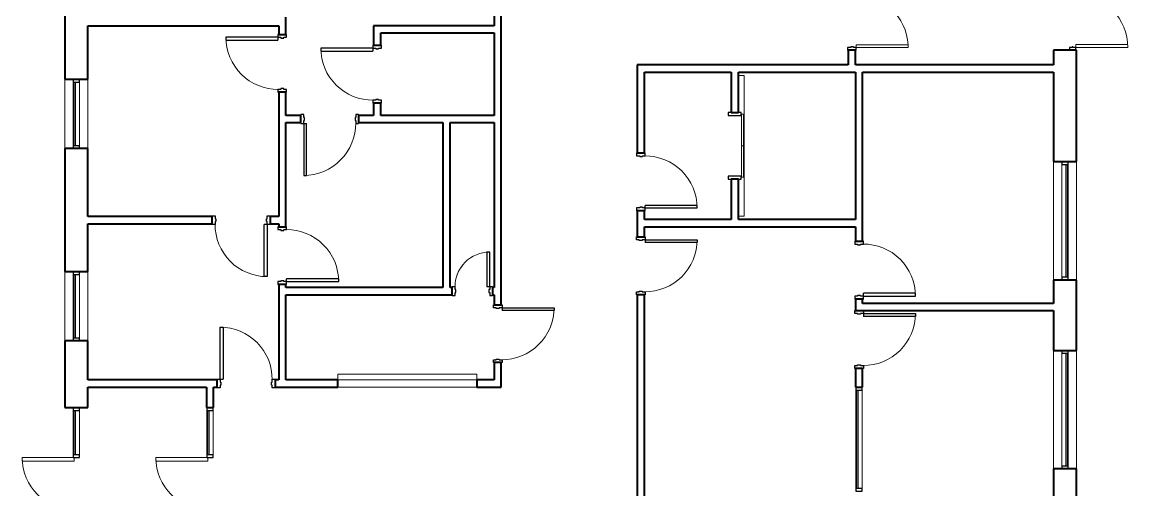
# Model space of a CAD drawing. Header units: inches. Extents: x -1056 to -291, y -1074 to 652.
# Drawn here: x -1056 to -291, y -187 to 136 of the extents above; entities that cross this region are included whole.
import ezdxf

# ---------------------------------------------------------------- set-up
doc = ezdxf.new("R2010")
doc.units = ezdxf.units.IN
doc.header["$MEASUREMENT"] = 0
doc.linetypes.add('Dash', pattern=[32, 16, -16])
for name, color, linetype, lineweight in [('A-DOOR', 31, 'Continuous', 15), ('A-DOOR-FRAM', 31, 'Continuous', 25), ('A-DOOR-HDLN', 31, 'Dash', 15), ('A-GLAZ-CURT', 52, 'Continuous', 9), ('A-GLAZ-CWMG', 51, 'Continuous', 9), ('A-WALL', 113, 'Continuous', 15), ('I-WALL', 2, 'Continuous', 15)]:
    doc.layers.add(name, color=color, linetype=linetype, lineweight=lineweight)

# ---------------------------------------------------------------- blocks, each defined once
blk = doc.blocks.new('Door-Single_CE_ - WD Door-2_ WD Frame-5274729-LEVEL 1 - Map Export')
at = {"layer": 'A-DOOR'}
for p, q in [((16, -39), (16, -3)), ((16, -3), (18, -3)), ((18, -3), (18, -39)), ((18, -39), (16, -39))]:
    blk.add_line(p, q, dxfattribs=at)
at = {"layer": 'A-DOOR', "lineweight": 25}
for p, q in [((16, -39), (16, -3)), ((18, -3), (16, -3)), ((18, -3), (18, -39)), ((18, -39), (16, -39))]:
    blk.add_line(p, q, dxfattribs=at)
at = {"layer": 'A-DOOR', "lineweight": 9}
blk.add_arc((18, -3), 36, 179.5, 270, dxfattribs=at)
blk.add_arc((18, -3), 36, 179.5, 270, dxfattribs=at)
blk.add_arc((18, -3), 36, 179.5, 270, dxfattribs=at)
blk.add_arc((18, -3), 36, 179.5, 270, dxfattribs=at)
at = {"layer": 'A-DOOR-FRAM'}
for p, q in [((-20, 3), (-18, 3)), ((-20, -3), (-20, 3)), ((-18, 3), (-18, 1)), ((-18, 1), (-17.5, 1)), ((-17.5, 1), (-17.5, -1)), ((17.5, 1), (18, 1)), ((17.5, -1), (17.5, 1)), ((18, 3), (20, 3)), ((18, 1), (18, 3)), ((20, 3), (20, -3)), ((-18, -3), (-20, -3)), ((-18, -1), (-18, -3)), ((-17.5, -1), (-18, -1)), ((18, -1), (17.5, -1)), ((18, -3), (18, -1)), ((20, -3), (18, -3))]:
    blk.add_line(p, q, dxfattribs=at)
blk = doc.blocks.new('Door-Single_CE_ - WD Door-2_ WD Frame-5274733-LEVEL 1 - Map Export')
at = {"layer": 'A-DOOR'}
for p, q in [((18, 39), (16, 39)), ((16, 39), (16, 3)), ((18, 3), (18, 39)), ((16, 3), (18, 3))]:
    blk.add_line(p, q, dxfattribs=at)
at = {"layer": 'A-DOOR', "lineweight": 25}
for p, q in [((18, 39), (16, 39)), ((16, 39), (16, 3)), ((18, 3), (18, 39)), ((18, 3), (16, 3))]:
    blk.add_line(p, q, dxfattribs=at)
at = {"layer": 'A-DOOR', "lineweight": 9}
blk.add_arc((18, 3), 36, 90, 180.5, dxfattribs=at)
blk.add_arc((18, 3), 36, 90, 180.5, dxfattribs=at)
blk.add_arc((18, 3), 36, 90, 180.5, dxfattribs=at)
blk.add_arc((18, 3), 36, 90, 180.5, dxfattribs=at)
at = {"layer": 'A-DOOR-FRAM'}
for p, q in [((-18, 3), (-20, 3)), ((-20, 3), (-20, -3)), ((-18, 1), (-18, 3)), ((-17.5, 1), (-18, 1)), ((-17.5, -1), (-17.5, 1)), ((18, 1), (17.5, 1)), ((17.5, 1), (17.5, -1)), ((20, 3), (18, 3)), ((18, 3), (18, 1)), ((20, -3), (20, 3)), ((-20, -3), (-18, -3)), ((-18, -3), (-18, -1)), ((-18, -1), (-17.5, -1)), ((17.5, -1), (18, -1)), ((18, -1), (18, -3)), ((18, -3), (20, -3))]:
    blk.add_line(p, q, dxfattribs=at)
blk = doc.blocks.new('Door-Double-Ext Alum-Transom - Top Glass - Bottom Glass 2-5218802-LEVEL 1 - Map Export')
at = {"layer": 'A-DOOR'}
for p, q in [((-36, 7.5), (-36, 43.5)), ((-34, 43.44), (-34, 7.5)), ((34, 43.44), (34, 7.5)), ((36, 7.5), (36, 43.5)), ((-34, 7.5), (-36, 7.5)), ((34, 7.5), (36, 7.5))]:
    blk.add_line(p, q, dxfattribs=at)
for centre, start, end in [((-36, 7.5), 360, 90), ((36, 7.5), 90, 180)]:
    blk.add_arc(centre, 36, start, end, dxfattribs=at)
at = {"layer": 'A-DOOR-FRAM'}
for p, q in [((-36, 7.5), (-38, 7.5)), ((-38, 7.5), (-38, 3)), ((-38, 3), (-36, 3)), ((-36, 5.5), (-36, 7.5)), ((-35.5, 5.5), (-36, 5.5)), ((-36, 3), (-36, 5)), ((-36, 5), (-35.5, 5)), ((-35.5, 5), (-35.5, 5.5)), ((36, 5.5), (35.5, 5.5)), ((35.5, 5.5), (35.5, 5)), ((35.5, 5), (36, 5)), ((38, 7.5), (36, 7.5)), ((36, 7.5), (36, 5.5)), ((36, 5), (36, 3)), ((36, 3), (38, 3)), ((38, 3), (38, 7.5))]:
    blk.add_line(p, q, dxfattribs=at)
blk = doc.blocks.new('Door-Double_CE_ - HM Door-2_ HM Frame-5197707-LEVEL 1 - Map Export')
at = {"layer": 'A-DOOR'}
for p, q in [((-34.25, 39), (-36, 39)), ((-36, 39), (-36, 3)), ((-34.25, 3), (-34.25, 39)), ((36, 39), (34.25, 39)), ((34.25, 39), (34.25, 3)), ((36, 3), (36, 39)), ((-36, 3), (-34.25, 3)), ((34.25, 3), (36, 3))]:
    blk.add_line(p, q, dxfattribs=at)
at = {"layer": 'A-DOOR', "lineweight": 9}
for centre, start, end in [((-36, 3), 359.5, 87.20317), ((36, 3), 92.78611, 180.5)]:
    blk.add_arc(centre, 36, start, end, dxfattribs=at)
at = {"layer": 'A-DOOR-FRAM'}
for p, q in [((-36, 3), (-38, 3)), ((-38, 3), (-38, -3)), ((-36, 1.25), (-36, 3)), ((-35.5, 1.25), (-36, 1.25)), ((-35.5, -0.75), (-35.5, 1.25)), ((36, 1.25), (35.5, 1.25)), ((35.5, 1.25), (35.5, -0.75)), ((38, 3), (36, 3)), ((36, 3), (36, 1.25)), ((38, -3), (38, 3)), ((-38, -3), (-36, -3)), ((-36, -3), (-36, -0.75)), ((-36, -0.75), (-35.5, -0.75)), ((35.5, -0.75), (36, -0.75)), ((36, -0.75), (36, -3)), ((36, -3), (38, -3))]:
    blk.add_line(p, q, dxfattribs=at)
blk = doc.blocks.new('System Panel - zGlazed-5218563-LEVEL 1 - Map Export')
at = {"layer": 'A-GLAZ-CURT', "lineweight": 15}
for p, q in [((22, 1.5), (-22, 1.5)), ((-22, 1.5), (-22, 0.5)), ((-22, 0.5), (22, 0.5)), ((22, 0.5), (22, 1.5))]:
    blk.add_line(p, q, dxfattribs=at)
blk = doc.blocks.new('Rectangular Mullion - 4 1_2_ x 2_ Rectangular_CE_-5186055-LEVEL 1 - Map Export')
at = {"layer": 'A-GLAZ-CWMG'}
for p, q in [((-1028.1, 458.82), (-1028.1, 414.82)), ((-1023.6, 458.82), (-1023.6, 414.82))]:
    blk.add_line(p, q, dxfattribs=at)
blk = doc.blocks.new('Rectangular Mullion - 4 1_2_ x 2_ Rectangular_CE_-5218529-LEVEL 1 - Map Export')
at = {"layer": 'A-GLAZ-CWMG', "lineweight": 25}
for p, q in [((-2, 2.25), (0, 2.25)), ((-2, -2.25), (-2, 2.25)), ((0, 2.25), (0, -2.25)), ((0, -2.25), (-2, -2.25))]:
    blk.add_line(p, q, dxfattribs=at)
blk = doc.blocks.new('Rectangular Mullion - 4 1_2_ x 2_ Rectangular_CE_-5218530-LEVEL 1 - Map Export')
at = {"layer": 'A-GLAZ-CWMG', "lineweight": 25}
for p, q in [((0, 2.25), (-2, 2.25)), ((-2, 2.25), (-2, -2.25)), ((0, -2.25), (0, 2.25)), ((-2, -2.25), (0, -2.25))]:
    blk.add_line(p, q, dxfattribs=at)
blk = doc.blocks.new('System Panel - zGlazed-5218528-LEVEL 1 - Map Export')
at = {"layer": 'A-GLAZ-CURT', "lineweight": 15}
for p, q in [((39, 1.5), (-39, 1.5)), ((-39, 1.5), (-39, 0.5)), ((-39, 0.5), (39, 0.5)), ((39, 0.5), (39, 1.5))]:
    blk.add_line(p, q, dxfattribs=at)
blk = doc.blocks.new('Rectangular Mullion - 4 1_2_ x 2_ Rectangular_CE_-5192981-LEVEL 1 - Map Export')
at = {"layer": 'A-GLAZ-CWMG'}
for p, q in [((-337.1, -40.18), (-337.1, 37.82)), ((-332.6, -40.18), (-332.6, 37.82))]:
    blk.add_line(p, q, dxfattribs=at)
blk = doc.blocks.new('Rectangular Mullion - 4 1_2_ x 2_ Rectangular_CE_-5224210-LEVEL 1 - Map Export')
at = {"layer": 'A-GLAZ-CWMG', "lineweight": 25}
for p, q in [((-2, 2.25), (0, 2.25)), ((-2, -2.25), (-2, 2.25)), ((0, 2.25), (0, -2.25)), ((0, -2.25), (-2, -2.25))]:
    blk.add_line(p, q, dxfattribs=at)
blk = doc.blocks.new('CW-Double_CE_ - Full Glass-5224212-LEVEL 1 - Map Export')
at = {"layer": 'A-DOOR'}
for p, q in [((-33.5, 37.5), (-36, 37.5)), ((-36, 37.5), (-36, 1.5)), ((-33.5, 1.5), (-33.5, 37.5)), ((33.5, 1.5), (33.5, 37.5)), ((33.5, 37.5), (36, 37.5)), ((36, 37.5), (36, 1.5)), ((-36, 1.5), (-33.5, 1.5)), ((36, 1.5), (33.5, 1.5))]:
    blk.add_line(p, q, dxfattribs=at)
for centre, start, end in [((-36, 1.5), 360, 90), ((36, 1.5), 90, 180)]:
    blk.add_arc(centre, 36, start, end, dxfattribs=at)
blk = doc.blocks.new('System Panel - zGlazed-5224643-LEVEL 1 - Map Export')
at = {"layer": 'A-GLAZ-CURT', "lineweight": 15}
for p, q in [((15.35, 1.5), (-15.35, 1.5)), ((-15.35, 1.5), (-15.35, 0.5)), ((-15.35, 0.5), (15.35, 0.5)), ((15.35, 0.5), (15.35, 1.5))]:
    blk.add_line(p, q, dxfattribs=at)
blk = doc.blocks.new('Rectangular Mullion - 4 1_2_ x 2_ Rectangular_CE_-5224641-LEVEL 1 - Map Export')
at = {"layer": 'A-GLAZ-CWMG'}
for p, q in [((-1021.1, -132.18), (-1021.1, -162.88)), ((-1016.6, -132.18), (-1016.6, -162.88))]:
    blk.add_line(p, q, dxfattribs=at)
blk = doc.blocks.new('Rectangular Mullion - 4 1_2_ x 2_ Rectangular_CE_-5224805-LEVEL 1 - Map Export')
at = {"layer": 'A-GLAZ-CWMG', "lineweight": 25}
for p, q in [((-1, 2.25), (1, 2.25)), ((-1, -2.25), (-1, 2.25)), ((1, 2.25), (1, -2.25)), ((1, -2.25), (-1, -2.25))]:
    blk.add_line(p, q, dxfattribs=at)
blk = doc.blocks.new('Overhead Counter Door - 8_ x 4_-5218328-LEVEL 1 - Map Export')
at = {"layer": 'A-DOOR'}
for p, q in [((48, -2.5), (-48, -2.5)), ((-48, -2.5), (-48, -6.5)), ((-48, -6.5), (48, -6.5)), ((48, -6.5), (48, -2.5))]:
    blk.add_line(p, q, dxfattribs=at)
at = {"layer": 'A-DOOR-HDLN'}
for p, q in [((-48, -2.5), (-48, -6.5)), ((-48, -6.5), (48, -6.5)), ((48, -6.5), (48, -2.5))]:
    blk.add_line(p, q, dxfattribs=at)
blk = doc.blocks.new('Door-Single_CE_ - WD Door-2_ WD Frame-5274731-LEVEL 1 - Map Export')
at = {"layer": 'A-DOOR'}
for p, q in [((12, 27), (10, 27)), ((10, 27), (10, 3)), ((12, 3), (12, 27)), ((10, 3), (12, 3))]:
    blk.add_line(p, q, dxfattribs=at)
at = {"layer": 'A-DOOR', "lineweight": 25}
for p, q in [((12, 27), (10, 27)), ((10, 27), (10, 3)), ((12, 3), (12, 27)), ((12, 3), (10, 3))]:
    blk.add_line(p, q, dxfattribs=at)
at = {"layer": 'A-DOOR', "lineweight": 9}
for end in [180.5, 180.5, 180.61237, 180.61237]:
    blk.add_arc((12, 3), 24, 90, end, dxfattribs=at)
at = {"layer": 'A-DOOR-FRAM'}
for p, q in [((-12, 3), (-14, 3)), ((-14, 3), (-14, -3)), ((-12, 1), (-12, 3)), ((-11.5, 1), (-12, 1)), ((-11.5, -1), (-11.5, 1)), ((12, 1), (11.5, 1)), ((11.5, 1), (11.5, -1)), ((14, 3), (12, 3)), ((12, 3), (12, 1)), ((14, -3), (14, 3)), ((-14, -3), (-12, -3)), ((-12, -3), (-12, -1)), ((-12, -1), (-11.5, -1)), ((11.5, -1), (12, -1)), ((12, -1), (12, -3)), ((12, -3), (14, -3))]:
    blk.add_line(p, q, dxfattribs=at)
blk = doc.blocks.new('Door-Single_CE_ - HM Door-2_ HM Frame-5274701-LEVEL 1 - Map Export')
at = {"layer": 'A-DOOR'}
for p, q in [((18, 39), (16.25, 39)), ((16.25, 39), (16.25, 3)), ((18, 3), (18, 39)), ((16.25, 3), (18, 3))]:
    blk.add_line(p, q, dxfattribs=at)
at = {"layer": 'A-DOOR', "lineweight": 25}
for p, q in [((18, 39), (16.25, 39)), ((16.25, 39), (16.25, 3)), ((18, 3), (18, 39)), ((18, 3), (16.25, 3))]:
    blk.add_line(p, q, dxfattribs=at)
at = {"layer": 'A-DOOR', "lineweight": 9}
blk.add_arc((18, 3), 36, 90, 180.5, dxfattribs=at)
blk.add_arc((18, 3), 36, 90, 180.5, dxfattribs=at)
blk.add_arc((18, 3), 36, 90, 180.5, dxfattribs=at)
blk.add_arc((18, 3), 36, 90, 180.5, dxfattribs=at)
at = {"layer": 'A-DOOR-FRAM'}
for p, q in [((-18, 3), (-20, 3)), ((-20, 3), (-20, -3)), ((-18, 1.25), (-18, 3)), ((-17.5, 1.25), (-18, 1.25)), ((-17.5, -0.75), (-17.5, 1.25)), ((18, 1.25), (17.5, 1.25)), ((17.5, 1.25), (17.5, -0.75)), ((20, 3), (18, 3)), ((18, 3), (18, 1.25)), ((20, -3), (20, 3)), ((-20, -3), (-18, -3)), ((-18, -3), (-18, -0.75)), ((-18, -0.75), (-17.5, -0.75)), ((17.5, -0.75), (18, -0.75)), ((18, -0.75), (18, -3)), ((18, -3), (20, -3))]:
    blk.add_line(p, q, dxfattribs=at)
blk = doc.blocks.new('Elev Dr Ctr Open 1 Speed - 3_-6_ x 7_-0_-5211683-LEVEL 1 - Map Export')
at = {"layer": 'A-DOOR'}
for p, q in [((-21.75, -4.75), (-21.75, -6)), ((0, -4.75), (-21.75, -4.75)), ((-21.75, -6), (0, -6)), ((0, -6), (0, -4.75)), ((21.75, -4.75), (0, -4.75)), ((0, -6), (21.75, -6)), ((21.75, -6), (21.75, -4.75))]:
    blk.add_line(p, q, dxfattribs=at)
at = {"layer": 'A-DOOR-FRAM'}
for p, q in [((-23, 4.5), (-23, -4.5)), ((-21, 4.5), (-23, 4.5)), ((-21, -4.5), (-21, 4.5)), ((21, 4.5), (21, -4.5)), ((23, 4.5), (21, 4.5)), ((23, -4.5), (23, 4.5)), ((-23, -4.5), (-21, -4.5)), ((21, -4.5), (23, -4.5))]:
    blk.add_line(p, q, dxfattribs=at)
at = {"layer": 'A-DOOR-FRAM', "lineweight": 9}
for p, q in [((-48.625, -2.5), (-48.625, -6.5)), ((-48.625, -6.5), (48.625, -6.5)), ((48.625, -6.5), (48.625, -2.5))]:
    blk.add_line(p, q, dxfattribs=at)
blk = doc.blocks.new('System Panel - zGlazed-5233009-LEVEL 1 - Map Export')
at = {"layer": 'A-GLAZ-CURT', "lineweight": 15}
for p, q in [((34, 1.5), (-34, 1.5)), ((-34, 1.5), (-34, 0.5)), ((-34, 0.5), (34, 0.5)), ((34, 0.5), (34, 1.5))]:
    blk.add_line(p, q, dxfattribs=at)
blk = doc.blocks.new('Rectangular Mullion - 4 1_2_ x 2_ Rectangular_CE_-5229086-LEVEL 1 - Map Export')
at = {"layer": 'A-GLAZ-CWMG'}
for p, q in [((-479.6, -118.18), (-479.6, -186.18)), ((-475.1, -118.18), (-475.1, -186.18))]:
    blk.add_line(p, q, dxfattribs=at)
blk = doc.blocks.new('Rectangular Mullion - 4 1_2_ x 2_ Rectangular_CE_-5233003-LEVEL 1 - Map Export')
at = {"layer": 'A-GLAZ-CWMG', "lineweight": 25}
for p, q in [((-2, 2.25), (0, 2.25)), ((-2, -2.25), (-2, 2.25)), ((0, 2.25), (0, -2.25)), ((0, -2.25), (-2, -2.25))]:
    blk.add_line(p, q, dxfattribs=at)
blk = doc.blocks.new('Rectangular Mullion - 4 1_2_ x 2_ Rectangular_CE_-5233004-LEVEL 1 - Map Export')
at = {"layer": 'A-GLAZ-CWMG', "lineweight": 25}
for p, q in [((0, 2.25), (-2, 2.25)), ((-2, 2.25), (-2, -2.25)), ((0, -2.25), (0, 2.25)), ((-2, -2.25), (0, -2.25))]:
    blk.add_line(p, q, dxfattribs=at)

msp = doc.modelspace()

# ---------------------------------------------------------------- linework, layer by layer
at = {"layer": 'A-WALL', "lineweight": 40}
for p, q in [((-1026.85, 166.82), (-1026.85, 96.82)), ((-1010.85, 96.82), (-1010.85, 133.82)), ((-342.85, 116.82), (-342.85, 106.82)), ((-326.85, 116.82), (-342.85, 116.82)), ((-326.85, 39.82), (-326.85, 116.82)), ((-342.85, 101.82), (-342.85, 39.82)), ((-1026.85, 96.82), (-1010.85, 96.82)), ((-1010.85, 48.82), (-1026.85, 48.82)), ((-1026.85, 48.82), (-1026.85, -36.18)), ((-1010.85, 1.82), (-1010.85, 48.82)), ((-342.85, 39.82), (-326.85, 39.82)), ((-1010.85, -36.18), (-1010.85, -3.18)), ((-1026.85, -36.18), (-1010.85, -36.18)), ((-342.85, -42.18), (-342.85, -58.18)), ((-326.85, -42.18), (-342.85, -42.18)), ((-326.85, -90.68), (-326.85, -42.18)), ((-342.85, -63.18), (-342.85, -90.68)), ((-1010.85, -84.18), (-1026.85, -84.18)), ((-1026.85, -84.18), (-1026.85, -130.18)), ((-1010.85, -111.18), (-1010.85, -84.18)), ((-342.85, -90.68), (-326.85, -90.68)), ((-1010.85, -130.18), (-1010.85, -116.18)), ((-1026.85, -130.18), (-1010.85, -130.18)), ((-342.85, -172.68), (-342.85, -201.18)), ((-326.85, -172.68), (-342.85, -172.68)), ((-326.85, -222.68), (-326.85, -172.68))]:
    msp.add_line(p, q, dxfattribs=at)
at = {"layer": 'A-WALL'}
for p, q in [((-1026.85, 48.82), (-1026.85, 96.82)), ((-1010.85, 96.82), (-1010.85, 48.82)), ((-342.85, -42.18), (-342.85, 39.82)), ((-326.85, 39.82), (-326.85, -42.18)), ((-1026.85, -84.18), (-1026.85, -36.18)), ((-1010.85, -36.18), (-1010.85, -84.18)), ((-342.85, -172.68), (-342.85, -90.68)), ((-326.85, -90.68), (-326.85, -172.68))]:
    msp.add_line(p, q, dxfattribs=at)
at = {"layer": 'I-WALL', "lineweight": 40}
for p, q in [((-729.85, 247.82), (-729.85, 133.82)), ((-724.85, -59.18), (-724.85, 242.82)), ((-873.85, 127.82), (-873.85, 139.82)), ((-1010.85, 133.82), (-878.85, 133.82)), ((-878.85, 133.82), (-878.85, 127.82)), ((-813.22, 133.82), (-813.22, 120.32)), ((-729.85, 133.82), (-813.22, 133.82)), ((-878.85, 127.82), (-873.85, 127.82)), ((-808.22, 120.32), (-808.22, 128.82)), ((-808.22, 128.82), (-729.85, 128.82)), ((-729.85, 128.82), (-729.85, 71.82)), ((-813.22, 120.32), (-808.22, 120.32)), ((-479.85, 116.82), (-484.85, 116.82)), ((-484.85, 116.82), (-484.85, 106.82)), ((-479.85, 106.82), (-479.85, 116.82)), ((-630.85, 106.82), (-630.85, 45.82)), ((-484.85, 106.82), (-630.85, 106.82)), ((-625.85, 45.82), (-625.85, 101.82)), ((-625.85, 101.82), (-565.85, 101.82)), ((-565.85, 101.82), (-565.85, 73.82)), ((-560.85, 101.82), (-479.85, 101.82)), ((-560.85, 73.82), (-560.85, 101.82)), ((-342.85, 106.82), (-479.85, 106.82)), ((-479.85, 101.82), (-479.85, -0.18)), ((-474.85, 101.82), (-342.85, 101.82)), ((-474.85, -15.18), (-474.85, 101.82)), ((-873.85, 87.82), (-878.85, 87.82)), ((-878.85, 87.82), (-878.85, 1.82)), ((-873.85, 71.82), (-873.85, 87.82)), ((-808.22, 80.32), (-813.22, 80.32)), ((-813.22, 80.32), (-813.22, 71.82)), ((-808.22, 71.82), (-808.22, 80.32)), ((-863.54, 71.82), (-873.85, 71.82)), ((-863.54, 66.82), (-863.54, 71.82)), ((-813.22, 71.82), (-823.54, 71.82)), ((-823.54, 71.82), (-823.54, 66.82)), ((-729.85, 71.82), (-808.22, 71.82)), ((-565.85, 73.82), (-560.85, 73.82)), ((-873.85, -5.18), (-873.85, 66.82)), ((-873.85, 66.82), (-863.54, 66.82)), ((-823.54, 66.82), (-765.22, 66.82)), ((-765.22, 66.82), (-765.22, -47.18)), ((-760.22, -47.18), (-760.22, 66.82)), ((-760.22, 66.82), (-729.85, 66.82)), ((-729.85, 66.82), (-729.85, -47.18)), ((-630.85, 45.82), (-625.85, 45.82)), ((-560.85, 27.82), (-565.85, 27.82)), ((-565.85, 27.82), (-565.85, -0.18)), ((-560.85, -0.18), (-560.85, 27.82)), ((-924.85, 1.82), (-1010.85, 1.82)), ((-924.85, -3.18), (-924.85, 1.82)), ((-878.85, 1.82), (-884.85, 1.82)), ((-884.85, 1.82), (-884.85, -3.18)), ((-625.85, 5.82), (-630.85, 5.82)), ((-630.85, 5.82), (-630.85, -12.18)), ((-625.85, -0.18), (-625.85, 5.82)), ((-1010.85, -3.18), (-924.85, -3.18)), ((-884.85, -3.18), (-878.85, -3.18)), ((-878.85, -3.18), (-878.85, -5.18)), ((-878.85, -5.18), (-873.85, -5.18)), ((-565.85, -0.18), (-625.85, -0.18)), ((-625.85, -12.18), (-625.85, -5.18)), ((-625.85, -5.18), (-479.85, -5.18)), ((-479.85, -0.18), (-560.85, -0.18)), ((-479.85, -5.18), (-479.85, -15.18)), ((-630.85, -12.18), (-625.85, -12.18)), ((-479.85, -15.18), (-474.85, -15.18)), ((-873.85, -45.18), (-878.85, -45.18)), ((-878.85, -45.18), (-878.85, -111.18)), ((-873.85, -47.18), (-873.85, -45.18)), ((-765.22, -47.18), (-873.85, -47.18)), ((-873.85, -111.18), (-873.85, -52.18)), ((-873.85, -52.18), (-758.85, -52.18)), ((-758.85, -47.18), (-760.22, -47.18)), ((-758.85, -52.18), (-758.85, -47.18)), ((-729.85, -47.18), (-730.85, -47.18)), ((-730.85, -47.18), (-730.85, -52.18)), ((-730.85, -52.18), (-729.85, -52.18)), ((-729.85, -52.18), (-729.85, -59.18)), ((-625.85, -52.18), (-630.85, -52.18)), ((-630.85, -52.18), (-630.85, -332.18)), ((-625.85, -327.18), (-625.85, -52.18)), ((-729.85, -59.18), (-724.85, -59.18)), ((-474.85, -55.18), (-479.85, -55.18)), ((-479.85, -55.18), (-479.85, -63.18)), ((-474.85, -58.18), (-474.85, -55.18)), ((-342.85, -58.18), (-474.85, -58.18)), ((-479.85, -63.18), (-342.85, -63.18)), ((-724.85, -99.18), (-729.85, -99.18)), ((-729.85, -99.18), (-729.85, -111.18)), ((-724.85, -116.18), (-724.85, -99.18)), ((-474.85, -103.18), (-479.85, -103.18)), ((-479.85, -103.18), (-479.85, -116.18)), ((-474.85, -116.18), (-474.85, -103.18)), ((-921.35, -111.18), (-1010.85, -111.18)), ((-921.35, -116.18), (-921.35, -111.18)), ((-878.85, -111.18), (-881.35, -111.18)), ((-881.35, -111.18), (-881.35, -116.18)), ((-837.85, -111.18), (-873.85, -111.18)), ((-837.85, -116.18), (-837.85, -111.18)), ((-729.85, -111.18), (-741.85, -111.18)), ((-741.85, -111.18), (-741.85, -116.18)), ((-1010.85, -116.18), (-928.85, -116.18)), ((-928.85, -116.18), (-928.85, -130.18)), ((-923.85, -116.18), (-921.35, -116.18)), ((-923.85, -130.18), (-923.85, -116.18)), ((-881.35, -116.18), (-837.85, -116.18)), ((-741.85, -116.18), (-724.85, -116.18)), ((-479.85, -116.18), (-474.85, -116.18)), ((-928.85, -130.18), (-923.85, -130.18))]:
    msp.add_line(p, q, dxfattribs=at)
at = {"layer": 'I-WALL'}
msp.add_line((-741.85, -116.18), (-837.85, -116.18), dxfattribs=at)

# ---------------------------------------------------------------- block references
at = {"layer": 'A-DOOR'}
for name, p, rotation in [('Door-Double_CE_ - HM Door-2_ HM Frame-5197707-LEVEL 1 - Map Export', (-482.35, 154.82), 269.9999999999997), ('CW-Double_CE_ - Full Glass-5224212-LEVEL 1 - Map Export', (-1018.85, -200.88), 89.9999999999998), ('CW-Double_CE_ - Full Glass-5224212-LEVEL 1 - Map Export', (-926.35, -200.88), 89.9999999999998)]:
    msp.add_blockref(name, p, dxfattribs=dict(at, rotation=rotation))
at = {"layer": 'A-DOOR', "lineweight": 9}
for name, p, rotation in [('Door-Single_CE_ - WD Door-2_ WD Frame-5274733-LEVEL 1 - Map Export', (-876.35, 107.82), 89.99999999999972), ('Door-Single_CE_ - WD Door-2_ WD Frame-5274733-LEVEL 1 - Map Export', (-810.72, 100.32), 89.99999999999972), ('Door-Single_CE_ - WD Door-2_ WD Frame-5274733-LEVEL 1 - Map Export', (-843.54, 69.32), 180), ('Door-Single_CE_ - HM Door-2_ HM Frame-5274701-LEVEL 1 - Map Export', (-628.35, 25.82), 269.9999999999999), ('Door-Single_CE_ - WD Door-2_ WD Frame-5274733-LEVEL 1 - Map Export', (-876.35, -25.18), 269.9999999999997), ('Door-Single_CE_ - WD Door-2_ WD Frame-5274729-LEVEL 1 - Map Export', (-628.35, -32.18), 89.99999999999991), ('Door-Single_CE_ - WD Door-2_ WD Frame-5274733-LEVEL 1 - Map Export', (-477.35, -35.18), 269.9999999999997), ('Door-Single_CE_ - WD Door-2_ WD Frame-5274729-LEVEL 1 - Map Export', (-727.35, -79.18), 89.99999999999984), ('Door-Single_CE_ - WD Door-2_ WD Frame-5274729-LEVEL 1 - Map Export', (-477.35, -83.18), 89.99999999999969), ('Door-Single_CE_ - WD Door-2_ WD Frame-5274729-LEVEL 1 - Map Export', (-901.35, -113.68), 180)]:
    msp.add_blockref(name, p, dxfattribs=dict(at, rotation=rotation))
for name, p in [('Door-Single_CE_ - WD Door-2_ WD Frame-5274729-LEVEL 1 - Map Export', (-904.85, -0.68)), ('Door-Single_CE_ - WD Door-2_ WD Frame-5274731-LEVEL 1 - Map Export', (-744.85, -49.68))]:
    msp.add_blockref(name, p, dxfattribs=at)
at = {"layer": 'A-DOOR-FRAM', "lineweight": 9, "rotation": 269.9999999999997}
msp.add_blockref('Door-Double-Ext Alum-Transom - Top Glass - Bottom Glass 2-5218802-LEVEL 1 - Map Export', (-334.85, 154.82), dxfattribs=at)
at = {"layer": 'A-DOOR-FRAM', "rotation": 89.99999999999972}
msp.add_blockref('Elev Dr Ctr Open 1 Speed - 3_-6_ x 7_-0_-5211683-LEVEL 1 - Map Export', (-563.35, 50.82), dxfattribs=at)
at = {"layer": 'A-DOOR-HDLN', "rotation": 180}
msp.add_blockref('Overhead Counter Door - 8_ x 4_-5218328-LEVEL 1 - Map Export', (-789.85, -113.68), dxfattribs=at)
at = {"layer": 'A-GLAZ-CURT'}
for name, p, rotation in [('System Panel - zGlazed-5218563-LEVEL 1 - Map Export', (-1018.85, 72.82), 89.99999999999969), ('System Panel - zGlazed-5218528-LEVEL 1 - Map Export', (-334.85, -1.18), 269.9999999999997), ('System Panel - zGlazed-5218563-LEVEL 1 - Map Export', (-1018.85, -60.18), 89.99999999999969), ('System Panel - zGlazed-5218528-LEVEL 1 - Map Export', (-334.85, -131.68), 269.9999999999997), ('System Panel - zGlazed-5233009-LEVEL 1 - Map Export', (-477.35, -152.18), 89.99999999999976), ('System Panel - zGlazed-5224643-LEVEL 1 - Map Export', (-1018.85, -147.53), 89.9999999999998), ('System Panel - zGlazed-5224643-LEVEL 1 - Map Export', (-926.35, -147.53), 89.9999999999998)]:
    msp.add_blockref(name, p, dxfattribs=dict(at, rotation=rotation))
at = {"layer": 'A-GLAZ-CWMG', "extrusion": (0, 0, -1)}
for name, p, rotation in [('Rectangular Mullion - 4 1_2_ x 2_ Rectangular_CE_-5218529-LEVEL 1 - Map Export', (1018.85, 96.82), 90.0000000000003), ('Rectangular Mullion - 4 1_2_ x 2_ Rectangular_CE_-5218529-LEVEL 1 - Map Export', (1018.85, -36.18), 90.0000000000003), ('Rectangular Mullion - 4 1_2_ x 2_ Rectangular_CE_-5218529-LEVEL 1 - Map Export', (334.85, -42.18), 270.0000000000002), ('Rectangular Mullion - 4 1_2_ x 2_ Rectangular_CE_-5233003-LEVEL 1 - Map Export', (477.35, -116.18), 90.00000000000024), ('Rectangular Mullion - 4 1_2_ x 2_ Rectangular_CE_-5224210-LEVEL 1 - Map Export', (1018.85, -130.18), 90.00000000000018), ('Rectangular Mullion - 4 1_2_ x 2_ Rectangular_CE_-5224210-LEVEL 1 - Map Export', (926.35, -130.18), 90.00000000000018), ('Rectangular Mullion - 4 1_2_ x 2_ Rectangular_CE_-5224805-LEVEL 1 - Map Export', (1018.85, -163.88), 90.00000000000018), ('Rectangular Mullion - 4 1_2_ x 2_ Rectangular_CE_-5224805-LEVEL 1 - Map Export', (926.35, -163.88), 90.00000000000018), ('Rectangular Mullion - 4 1_2_ x 2_ Rectangular_CE_-5218529-LEVEL 1 - Map Export', (334.85, -172.68), 270.0000000000003)]:
    msp.add_blockref(name, p, dxfattribs=dict(at, rotation=rotation))
at = {"layer": 'A-GLAZ-CWMG'}
for name, p in [('Rectangular Mullion - 4 1_2_ x 2_ Rectangular_CE_-5186055-LEVEL 1 - Map Export', (7, -364)), ('Rectangular Mullion - 4 1_2_ x 2_ Rectangular_CE_-5192981-LEVEL 1 - Map Export', (0, 0)), ('Rectangular Mullion - 4 1_2_ x 2_ Rectangular_CE_-5186055-LEVEL 1 - Map Export', (7, -497)), ('Rectangular Mullion - 4 1_2_ x 2_ Rectangular_CE_-5192981-LEVEL 1 - Map Export', (0, -130.5)), ('Rectangular Mullion - 4 1_2_ x 2_ Rectangular_CE_-5229086-LEVEL 1 - Map Export', (0, 0)), ('Rectangular Mullion - 4 1_2_ x 2_ Rectangular_CE_-5224641-LEVEL 1 - Map Export', (0, 0)), ('Rectangular Mullion - 4 1_2_ x 2_ Rectangular_CE_-5224641-LEVEL 1 - Map Export', (92.5, 0))]:
    msp.add_blockref(name, p, dxfattribs=at)
for name, p, rotation in [('Rectangular Mullion - 4 1_2_ x 2_ Rectangular_CE_-5218530-LEVEL 1 - Map Export', (-1018.85, 48.82), 269.9999999999997), ('Rectangular Mullion - 4 1_2_ x 2_ Rectangular_CE_-5218530-LEVEL 1 - Map Export', (-334.85, 39.82), 89.99999999999973), ('Rectangular Mullion - 4 1_2_ x 2_ Rectangular_CE_-5218530-LEVEL 1 - Map Export', (-1018.85, -84.18), 269.9999999999997), ('Rectangular Mullion - 4 1_2_ x 2_ Rectangular_CE_-5218530-LEVEL 1 - Map Export', (-334.85, -90.68), 89.99999999999972), ('Rectangular Mullion - 4 1_2_ x 2_ Rectangular_CE_-5233004-LEVEL 1 - Map Export', (-477.35, -188.18), 269.9999999999998)]:
    msp.add_blockref(name, p, dxfattribs=dict(at, rotation=rotation))

doc.saveas('drawing.dxf')
